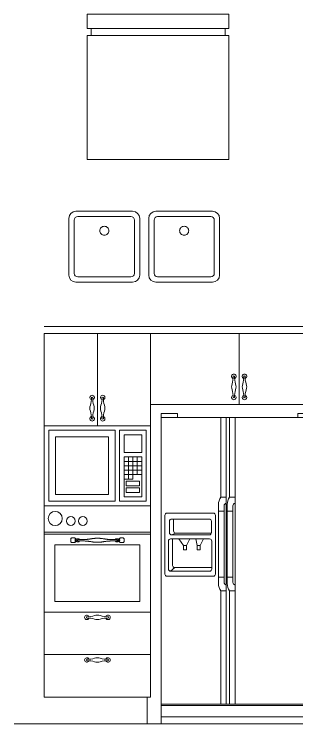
# Model space of a CAD drawing. Header units: centimetres. Extents: x 146 to 567, y 406 to 806.
# Drawn here: x 146 to 305.6, y 406 to 806.1 of the extents above; entities that cross this region are included whole.
import ezdxf

# ---------------------------------------------------------------- set-up
doc = ezdxf.new("R2010")
doc.units = ezdxf.units.CM
doc.header["$LTSCALE"] = 6.35
doc.layers.get('0').update_dxf_attribs({"lineweight": 18})
doc.layers.add('RIHUT', color=3, linetype='Continuous', lineweight=18)
doc.layers.add('SANIT', color=4, linetype='Continuous', lineweight=18)

# ---------------------------------------------------------------- blocks, each defined once
blk = doc.blocks.new('Group-2')
at = {"flags": 128}
for points in [[(17.58, 41.28, 0.414214), (17.06, 41.79), (16.55, 41.79), (16.03, 41.79), (15.52, 41.79, 0.414214), (15, 41.28), (15, 39.73, 0.414214), (15.52, 39.22), (16.03, 39.22), (16.55, 39.22), (17.06, 39.22, 0.414214), (17.58, 39.73), (17.58, 39.74)], [(19.76, 40.88), (19.76, 41.01, 0.414214), (19.43, 41.34), (19.1, 41.34), (18.76, 41.34), (18.43, 41.34, 0.414214), (18.09, 41.01, 0.414214)], [(18.12, 39.91), (18.16, 39.84, 0.2701), (18.45, 39.67), (18.76, 39.67), (19.1, 39.67), (19.43, 39.67, 0.414214), (19.76, 40), (19.76, 40.11)], [(40.24, 40.88), (40.24, 41.01, -0.414214), (40.57, 41.34), (40.9, 41.34), (41.24, 41.34), (41.57, 41.34, -0.414214), (41.91, 41.01, -0.414214)], [(41.88, 39.91), (41.84, 39.84, -0.2701), (41.55, 39.67), (41.24, 39.67), (40.9, 39.67), (40.57, 39.67, -0.414214), (40.24, 40), (40.24, 40.11)], [(42.42, 41.28, -0.414214), (42.94, 41.79), (43.45, 41.79), (43.97, 41.79), (44.48, 41.79, -0.414214), (45, 41.28), (45, 39.73, -0.414214), (44.48, 39.22), (43.97, 39.22), (43.45, 39.22), (42.94, 39.22, -0.414214), (42.42, 39.73), (42.42, 39.74)]]:
    blk.add_lwpolyline(points, format="xyb", dxfattribs=at)
for points in [[(17.58, 41.28), (17.31, 40.51), (17.58, 39.74)], [(17.58, 41.28), (17.65, 41.2), (17.94, 41.1), (18.12, 41.1)], [(18.09, 41.01), (17.96, 40.46), (18.12, 39.91)], [(19.18, 40.9), (18.93, 40.85), (18.64, 40.63), (18.64, 40.36), (18.93, 40.14), (19.18, 40.09)], [(19.18, 40.9), (23.24, 40.71), (27.07, 41.41)], [(27.07, 39.59), (23.24, 40.28), (19.18, 40.09)], [(32.93, 41.41), (30, 41.86), (27.07, 41.41)], [(32.93, 41.41), (36.76, 40.71), (40.82, 40.9)], [(40.82, 40.09), (36.76, 40.28), (32.93, 39.59)], [(40.82, 40.09), (41.07, 40.14), (41.36, 40.36), (41.36, 40.63), (41.07, 40.85), (40.82, 40.9)], [(41.88, 41.1), (42.06, 41.1), (42.35, 41.2), (42.42, 41.28)], [(41.88, 39.91), (42.04, 40.46), (41.91, 41.01)], [(42.42, 39.74), (42.69, 40.51), (42.42, 41.28)], [(18.12, 39.91), (17.94, 39.91), (17.65, 39.81), (17.58, 39.73)], [(27.07, 39.59), (30, 39.14), (32.93, 39.59)], [(42.42, 39.73), (42.35, 39.81), (42.06, 39.91), (41.88, 39.91)]]:
    blk.add_open_spline(points, degree=2)
blk = doc.blocks.new('BIC-2')
for p, q in [((0, 0), (0, 105)), ((0, 105), (60, 105)), ((0, 105), (60, 105)), ((60, 105), (60, 0)), ((42.5, 62.5), (42.5, 102.5)), ((42.5, 102.5), (57.5, 102.5)), ((57.5, 102.5), (57.5, 62.5)), ((45, 85), (55, 85)), ((47.5, 77.5), (47.5, 87.5)), ((50, 87.5), (50, 77.5)), ((52.5, 77.5), (52.5, 87.5)), ((55, 82.5), (45, 82.5)), ((45, 80), (55, 80)), ((55, 77.5), (45, 77.5)), ((47.5, 75), (47.5, 77.5)), ((50, 77.5), (50, 75)), ((50, 75), (45, 75)), ((57.5, 62.5), (42.5, 62.5)), ((0, 60), (60, 60)), ((60, 60), (0, 60)), ((0, 45), (60, 45)), ((0, 44), (60, 44)), ((0, 44), (60, 44)), ((0, 0), (0, 44)), ((60, 44), (60, 0)), ((6, 38), (54, 38)), ((6, 6), (6, 38)), ((54, 38), (54, 6)), ((54, 6), (6, 6)), ((0, 0), (60, 0)), ((60, 0), (0, 0))]:
    blk.add_line(p, q)
for points in [[(2.5, 62.5), (2.5, 102.5), (40, 102.5), (40, 62.5)], [(6.25, 66.25), (6.25, 98.75), (36.25, 98.75), (36.25, 66.25)], [(45, 90), (45, 100), (55, 100), (55, 90)], [(45, 65), (45, 87.5), (55, 87.5), (55, 65)], [(46.25, 71.25), (46.25, 73.75), (53.75, 73.75), (53.75, 71.25)], [(46.25, 67.5), (46.25, 70), (53.75, 70), (53.75, 67.5)]]:
    blk.add_lwpolyline(points, close=True)
for centre, radius in [((6.18, 52.78), 4), ((14.97, 51.36), 2.5), ((21.75, 51.36), 2.5)]:
    blk.add_circle(centre, radius)
blk.add_blockref('Group-2', (0, 0))
blk = doc.blocks.new('DRN4')
for centre, radius, start, end in [((-5.97, 0), 1.28, 21.8419, 338.1581), ((-5.46, 0), 0.699, 139.9407, 220.0593), ((-5.06, 10.5), 10.1, 264.6715, 289.9198), ((-0.13, -3.47), 4.72, 88.4743, 108.4796), ((0.13, -3.47), 4.72, 71.5204, 91.5257), ((5.06, 10.5), 10.1, 250.0802, 275.3285), ((5.97, 0), 1.28, 201.8419, 158.1581), ((5.46, 0), 0.699, 319.9407, 40.0593), ((-5.06, -10.5), 10.1, 70.0802, 95.3285), ((-0.13, 3.47), 4.72, 251.5204, 271.5257), ((0.13, 3.47), 4.72, 268.4743, 288.4796), ((5.06, -10.5), 10.1, 84.6715, 109.9198)]:
    blk.add_arc(centre, radius, start, end)
blk = doc.blocks.new('SBS1')
at = {"linetype": 'Continuous', "lineweight": 18}
h = blk.add_hatch(dxfattribs=at)
h.set_pattern_fill('ANSI31_1', style=0, pattern_type=2)
h.set_pattern_definition([(0, (-322.539, -28.187), (2e-15, 6.35), [])])
h.paths.add_polyline_path([(86.37, 11.06), (0, 11.06), (0, 0), (86.37, 0)])
for p, q in [((86.37, 175), (90, 171.28)), ((90, 170.41), (86.37, 172.64)), ((90, 171.28), (90, 170.41)), ((90, 170.41), (90, 11.84)), ((33.67, 127.76), (36.71, 127.76)), ((36.71, 124.5), (36.71, 127.76)), ((36.71, 124.5), (36.71, 78.24)), ((38.62, 127.76), (41.67, 127.76)), ((41.67, 124.5), (41.67, 127.76)), ((41.67, 124.5), (41.67, 78.24)), ((32.27, 119.96), (32.27, 123.65)), ((35.54, 122.97), (35.54, 119.96)), ((37.23, 119.96), (37.23, 123.65)), ((40.49, 122.97), (40.49, 119.96)), ((32.27, 119.96), (32.27, 82.78)), ((35.54, 119.96), (32.27, 119.96)), ((35.54, 119.96), (35.54, 82.78)), ((37.23, 119.96), (37.23, 82.78)), ((40.49, 119.96), (37.23, 119.96)), ((40.49, 82.78), (40.49, 119.96)), ((5.88, 106.51), (8.21, 107.56)), ((9.86, 104.3), (12.64, 100.52)), ((14.3, 100.52), (16.09, 104.3)), ((19.59, 104.3), (20.39, 100.52)), ((22.06, 100.52), (23.85, 104.3)), ((12.64, 100.52), (14.3, 100.52)), ((20.39, 100.52), (22.06, 100.52)), ((7.63, 88.12), (5.3, 86.02)), ((35.54, 82.78), (32.27, 82.78)), ((32.27, 82.78), (32.27, 79.09)), ((35.54, 79.77), (35.54, 82.78)), ((37.23, 82.78), (37.23, 79.09)), ((40.49, 82.78), (37.23, 82.78)), ((40.49, 79.77), (40.49, 82.78)), ((36.71, 78.24), (36.71, 74.98)), ((41.67, 78.24), (41.67, 74.98)), ((33.67, 74.98), (36.71, 74.98)), ((38.62, 74.98), (41.67, 74.98)), ((86.37, 11.06), (90, 17.5)), ((90, 11.84), (86.37, 0))]:
    blk.add_line(p, q)
for points in [[(0, 172.64), (9.25, 172.64), (9.25, 175), (0, 175)], [(0, 172.64), (86.37, 172.64), (86.37, 11.06), (0, 11.06)], [(86.37, 172.64), (77.12, 172.64), (77.12, 175), (86.37, 175)], [(12.64, 100.52), (14.3, 100.52), (14.3, 98.14), (12.64, 98.14)], [(20.39, 100.52), (22.06, 100.52), (22.06, 98.14), (20.39, 98.14)], [(86.37, 11.06), (0, 11.06), (0, 0), (86.37, 0)]]:
    blk.add_lwpolyline(points, close=True)
for points in [[(33.67, 127.76), (33.67, 172.64), (36.71, 172.64), (36.71, 127.76)], [(38.62, 127.76), (38.62, 172.64), (41.67, 172.64), (41.67, 127.76)], [(36.71, 74.98), (36.71, 11.06), (33.67, 11.06), (33.67, 74.98)], [(41.67, 74.98), (41.67, 11.06), (38.62, 11.06), (38.62, 74.98)]]:
    blk.add_lwpolyline(points)
at = {"flags": 128}
for points in [[(3.32, 118.86), (29.36, 118.86, -0.414214), (30.6, 117.61), (30.6, 84.47, -0.414214), (29.36, 83.22), (3.32, 83.22, -0.414214), (2.08, 84.47), (2.08, 117.61, -0.414214)], [(5.88, 115.48), (27.15, 115.48, -0.414214), (28.39, 114.24), (28.39, 107.75, -0.414214), (27.15, 106.51), (5.88, 106.51, -0.414214), (4.64, 107.75), (4.64, 114.24, -0.414214)], [(5.3, 104.3), (27.26, 104.3, -0.414214), (28.5, 103.06), (28.5, 87.26, -0.414214), (27.26, 86.02), (5.3, 86.02, -0.414214), (4.06, 87.26), (4.06, 103.06, -0.414214)]]:
    blk.add_lwpolyline(points, format="xyb", close=True, dxfattribs=at)
for points in [[(28.37, 107.56), (8.21, 107.56, -0.414214), (6.97, 108.8), (6.97, 115.29, -0.039029), (6.99, 115.48, -0.039029)], [(28.5, 88.12), (7.63, 88.12, -0.414214), (6.39, 89.36), (6.39, 104.3)]]:
    blk.add_lwpolyline(points, format="xyb", dxfattribs=at)
for centre, radius, start, end in [((40.62, 123.1), 8.37, 146.1977, 176.2487), ((37.15, 122.95), 1.61, 105.8661, 179.2519), ((45.58, 123.1), 8.37, 146.1977, 176.2487), ((42.11, 122.95), 1.61, 105.8661, 179.2519), ((40.62, 79.64), 8.37, 183.7513, 213.8023), ((37.15, 79.79), 1.61, 180.7481, 254.1339), ((45.58, 79.64), 8.37, 183.7513, 213.8023), ((42.11, 79.79), 1.61, 180.7481, 254.1339)]:
    blk.add_arc(centre, radius, start, end)
blk = doc.blocks.new('Group-3')
at = {"layer": 'RIHUT'}
for p, q in [((162.975, 628.145474), (322.975, 628.145474)), ((162.975, 624.145474), (322.975, 624.145474)), ((162.975, 419.145474), (162.975, 624.145474)), ((192.975, 572.145474), (192.975, 624.145474)), ((222.975, 419.145474), (222.975, 624.145474)), ((272.975, 584.145474), (272.975, 624.145474)), ((322.975, 584.145474), (322.975, 624.145474)), ((222.975, 584.145474), (322.975, 584.145474)), ((162.975, 467.145474), (222.975, 467.145474)), ((162.975, 443.145474), (222.975, 443.145474)), ((162.975, 419.145474), (222.975, 419.145474)), ((220.975, 404.145474), (220.975, 419.145474))]:
    blk.add_line(p, q, dxfattribs=at)
at = {"layer": 'RIHUT', "rotation": 90}
for p in [(269.975, 594.145474), (189.975, 582.145474)]:
    blk.add_blockref('DRN4', p, dxfattribs=at)
at = {"layer": 'RIHUT', "xscale": -1, "rotation": -90}
for p in [(275.975, 594.145474), (195.975, 582.145474)]:
    blk.add_blockref('DRN4', p, dxfattribs=at)
at = {"layer": 'RIHUT'}
for name, p in [('BIC-2', (162.975, 467.145474)), ('DRN4', (192.975, 464.145474)), ('DRN4', (192.975, 440.145474))]:
    blk.add_blockref(name, p, dxfattribs=at)
at = {"layer": 'SANIT'}
blk.add_blockref('SBS1', (228.975, 404.145474), dxfattribs=at)
blk = doc.blocks.new('Group-6')
for p, q in [((267.18, 804.29), (187.18, 804.29)), ((187.18, 804.29), (187.18, 796.29)), ((267.18, 796.29), (267.18, 804.29)), ((187.18, 796.29), (267.18, 796.29)), ((265.01, 796.37), (265.01, 792.29)), ((187.18, 722.29), (187.18, 792.29)), ((187.18, 792.29), (267.18, 792.29)), ((189.35, 796.29), (189.35, 792.29)), ((267.18, 792.29), (267.18, 722.29)), ((267.18, 722.29), (187.18, 722.29))]:
    blk.add_line(p, q)
blk = doc.blocks.new('Group-7')
for p, q in [((212.85, 693.16), (180.85, 693.16)), ((225.94, 693.16), (257.94, 693.16)), ((176.85, 689.16), (176.85, 657.16)), ((211.85, 690.16), (181.85, 690.16)), ((216.85, 657.16), (216.85, 689.16)), ((221.94, 657.16), (221.94, 689.16)), ((226.94, 690.16), (256.94, 690.16)), ((261.94, 689.16), (261.94, 657.16)), ((179.85, 688.16), (179.85, 658.16)), ((213.85, 658.16), (213.85, 688.16)), ((224.94, 658.16), (224.94, 688.16)), ((258.94, 688.16), (258.94, 658.16)), ((180.85, 653.16), (212.85, 653.16)), ((181.85, 656.16), (211.85, 656.16)), ((257.94, 653.16), (225.94, 653.16)), ((256.94, 656.16), (226.94, 656.16))]:
    blk.add_line(p, q)
for points in [[(199.4, 682.16, 300), (199.35, 681.66, 300), (199.21, 681.18, 300), (198.97, 680.74, 300), (198.65, 680.35, 300), (198.27, 680.04, 300), (197.83, 679.8, 300), (197.35, 679.66, 300), (196.85, 679.61, 300), (196.35, 679.66, 300), (195.87, 679.8, 300), (195.43, 680.04, 300), (195.05, 680.35, 300), (194.73, 680.74, 300), (194.49, 681.18, 300), (194.35, 681.66, 300), (194.3, 682.16, 300), (194.35, 682.66, 300), (194.49, 683.13, 300), (194.73, 683.58, 300), (195.05, 683.96, 300), (195.43, 684.28, 300), (195.87, 684.51, 300), (196.35, 684.66, 300), (196.85, 684.71, 300), (197.35, 684.66, 300), (197.83, 684.51, 300), (198.27, 684.28, 300), (198.65, 683.96, 300), (198.97, 683.58, 300), (199.21, 683.13, 300), (199.35, 682.66, 300), (199.4, 682.16, 300)], [(199.4, 682.16, 0), (199.35, 681.66, 0), (199.21, 681.18, 0), (198.97, 680.74, 0), (198.65, 680.35, 0), (198.27, 680.04, 0), (197.83, 679.8, 0), (197.35, 679.66, 0), (196.85, 679.61, 0), (196.35, 679.66, 0), (195.87, 679.8, 0), (195.43, 680.04, 0), (195.05, 680.35, 0), (194.73, 680.74, 0), (194.49, 681.18, 0), (194.35, 681.66, 0), (194.3, 682.16, 0), (194.35, 682.66, 0), (194.49, 683.13, 0), (194.73, 683.58, 0), (195.05, 683.96, 0), (195.43, 684.28, 0), (195.87, 684.51, 0), (196.35, 684.66, 0), (196.85, 684.71, 0), (197.35, 684.66, 0), (197.83, 684.51, 0), (198.27, 684.28, 0), (198.65, 683.96, 0), (198.97, 683.58, 0), (199.21, 683.13, 0), (199.35, 682.66, 0), (199.4, 682.16, 0)], [(244.49, 682.16, 300), (244.44, 681.66, 300), (244.3, 681.18, 300), (244.06, 680.74, 300), (243.74, 680.35, 300), (243.36, 680.04, 300), (242.92, 679.8, 300), (242.44, 679.66, 300), (241.94, 679.61, 300), (241.44, 679.66, 300), (240.96, 679.8, 300), (240.52, 680.04, 300), (240.14, 680.35, 300), (239.82, 680.74, 300), (239.58, 681.18, 300), (239.44, 681.66, 300), (239.39, 682.16, 300), (239.44, 682.66, 300), (239.58, 683.13, 300), (239.82, 683.58, 300), (240.14, 683.96, 300), (240.52, 684.28, 300), (240.96, 684.51, 300), (241.44, 684.66, 300), (241.94, 684.71, 300), (242.44, 684.66, 300), (242.92, 684.51, 300), (243.36, 684.28, 300), (243.74, 683.96, 300), (244.06, 683.58, 300), (244.3, 683.13, 300), (244.44, 682.66, 300), (244.49, 682.16, 300)], [(244.49, 682.16, 0), (244.44, 681.66, 0), (244.3, 681.18, 0), (244.06, 680.74, 0), (243.74, 680.35, 0), (243.36, 680.04, 0), (242.92, 679.8, 0), (242.44, 679.66, 0), (241.94, 679.61, 0), (241.44, 679.66, 0), (240.96, 679.8, 0), (240.52, 680.04, 0), (240.14, 680.35, 0), (239.82, 680.74, 0), (239.58, 681.18, 0), (239.44, 681.66, 0), (239.39, 682.16, 0), (239.44, 682.66, 0), (239.58, 683.13, 0), (239.82, 683.58, 0), (240.14, 683.96, 0), (240.52, 684.28, 0), (240.96, 684.51, 0), (241.44, 684.66, 0), (241.94, 684.71, 0), (242.44, 684.66, 0), (242.92, 684.51, 0), (243.36, 684.28, 0), (243.74, 683.96, 0), (244.06, 683.58, 0), (244.3, 683.13, 0), (244.44, 682.66, 0), (244.49, 682.16, 0)]]:
    blk.add_polyline3d(points)
for centre, radius, start, end in [((180.85, 689.16), 4, 90, 180), ((212.85, 689.16), 4, 0, 90), ((225.94, 689.16), 4, 90, 180), ((257.94, 689.16), 4, 0, 90), ((181.85, 688.16), 2, 90, 180), ((211.85, 688.16), 2, 0, 90), ((226.94, 688.16), 2, 90, 180), ((256.94, 688.16), 2, 0, 90), ((180.85, 657.16), 4, 180, 270), ((181.85, 658.16), 2, 180, 270), ((211.85, 658.16), 2, 270, 0), ((212.85, 657.16), 4, 270, 0), ((225.94, 657.16), 4, 180, 270), ((226.94, 658.16), 2, 180, 270), ((256.94, 658.16), 2, 270, 0), ((257.94, 657.16), 4, 270, 0)]:
    blk.add_arc(centre, radius, start, end)
for points in [[(195.05, 683.96), (195.05, 683.96, 300), (195.43, 684.28, 300), (195.43, 684.28)], [(195.43, 684.28), (195.43, 684.28, 300), (195.87, 684.51, 300), (195.87, 684.51)], [(195.87, 684.51), (195.87, 684.51, 300), (196.35, 684.66, 300), (196.35, 684.66)], [(196.35, 684.66), (196.35, 684.66, 300), (196.85, 684.71, 300), (196.85, 684.71)], [(196.85, 684.71), (196.85, 684.71, 300), (197.35, 684.66, 300), (197.35, 684.66)], [(197.35, 684.66), (197.35, 684.66, 300), (197.83, 684.51, 300), (197.83, 684.51)], [(197.83, 684.51), (197.83, 684.51, 300), (198.27, 684.28, 300), (198.27, 684.28)], [(198.27, 684.28), (198.27, 684.28, 300), (198.65, 683.96, 300), (198.65, 683.96)], [(240.14, 683.96), (240.14, 683.96, 300), (240.52, 684.28, 300), (240.52, 684.28)], [(240.52, 684.28), (240.52, 684.28, 300), (240.96, 684.51, 300), (240.96, 684.51)], [(240.96, 684.51), (240.96, 684.51, 300), (241.44, 684.66, 300), (241.44, 684.66)], [(241.44, 684.66), (241.44, 684.66, 300), (241.94, 684.71, 300), (241.94, 684.71)], [(241.94, 684.71), (241.94, 684.71, 300), (242.44, 684.66, 300), (242.44, 684.66)], [(242.44, 684.66), (242.44, 684.66, 300), (242.92, 684.51, 300), (242.92, 684.51)], [(242.92, 684.51), (242.92, 684.51, 300), (243.36, 684.28, 300), (243.36, 684.28)], [(243.36, 684.28), (243.36, 684.28, 300), (243.74, 683.96, 300), (243.74, 683.96)], [(194.3, 682.16), (194.3, 682.16, 300), (194.35, 682.66, 300), (194.35, 682.66)], [(194.35, 681.66), (194.35, 681.66, 300), (194.3, 682.16, 300), (194.3, 682.16)], [(194.35, 682.66), (194.35, 682.66, 300), (194.49, 683.13, 300), (194.49, 683.13)], [(194.49, 681.18), (194.49, 681.18, 300), (194.35, 681.66, 300), (194.35, 681.66)], [(194.49, 683.13), (194.49, 683.13, 300), (194.73, 683.58, 300), (194.73, 683.58)], [(194.73, 680.74), (194.73, 680.74, 300), (194.49, 681.18, 300), (194.49, 681.18)], [(194.73, 683.58), (194.73, 683.58, 300), (195.05, 683.96, 300), (195.05, 683.96)], [(195.05, 680.35), (195.05, 680.35, 300), (194.73, 680.74, 300), (194.73, 680.74)], [(195.43, 680.04), (195.43, 680.04, 300), (195.05, 680.35, 300), (195.05, 680.35)], [(198.65, 680.35), (198.65, 680.35, 300), (198.27, 680.04, 300), (198.27, 680.04)], [(198.65, 683.96), (198.65, 683.96, 300), (198.97, 683.58, 300), (198.97, 683.58)], [(198.97, 680.74), (198.97, 680.74, 300), (198.65, 680.35, 300), (198.65, 680.35)], [(198.97, 683.58), (198.97, 683.58, 300), (199.21, 683.13, 300), (199.21, 683.13)], [(199.21, 681.18), (199.21, 681.18, 300), (198.97, 680.74, 300), (198.97, 680.74)], [(199.21, 683.13), (199.21, 683.13, 300), (199.35, 682.66, 300), (199.35, 682.66)], [(199.35, 681.66), (199.35, 681.66, 300), (199.21, 681.18, 300), (199.21, 681.18)], [(199.35, 682.66), (199.35, 682.66, 300), (199.4, 682.16, 300), (199.4, 682.16)], [(199.4, 682.16), (199.4, 682.16, 300), (199.35, 681.66, 300), (199.35, 681.66)], [(239.39, 682.16), (239.39, 682.16, 300), (239.44, 682.66, 300), (239.44, 682.66)], [(239.44, 681.66), (239.44, 681.66, 300), (239.39, 682.16, 300), (239.39, 682.16)], [(239.44, 682.66), (239.44, 682.66, 300), (239.58, 683.13, 300), (239.58, 683.13)], [(239.58, 681.18), (239.58, 681.18, 300), (239.44, 681.66, 300), (239.44, 681.66)], [(239.58, 683.13), (239.58, 683.13, 300), (239.82, 683.58, 300), (239.82, 683.58)], [(239.82, 680.74), (239.82, 680.74, 300), (239.58, 681.18, 300), (239.58, 681.18)], [(239.82, 683.58), (239.82, 683.58, 300), (240.14, 683.96, 300), (240.14, 683.96)], [(240.14, 680.35), (240.14, 680.35, 300), (239.82, 680.74, 300), (239.82, 680.74)], [(240.52, 680.04), (240.52, 680.04, 300), (240.14, 680.35, 300), (240.14, 680.35)], [(243.74, 680.35), (243.74, 680.35, 300), (243.36, 680.04, 300), (243.36, 680.04)], [(243.74, 683.96), (243.74, 683.96, 300), (244.06, 683.58, 300), (244.06, 683.58)], [(244.06, 680.74), (244.06, 680.74, 300), (243.74, 680.35, 300), (243.74, 680.35)], [(244.06, 683.58), (244.06, 683.58, 300), (244.3, 683.13, 300), (244.3, 683.13)], [(244.3, 681.18), (244.3, 681.18, 300), (244.06, 680.74, 300), (244.06, 680.74)], [(244.3, 683.13), (244.3, 683.13, 300), (244.44, 682.66, 300), (244.44, 682.66)], [(244.44, 681.66), (244.44, 681.66, 300), (244.3, 681.18, 300), (244.3, 681.18)], [(244.44, 682.66), (244.44, 682.66, 300), (244.49, 682.16, 300), (244.49, 682.16)], [(244.49, 682.16), (244.49, 682.16, 300), (244.44, 681.66, 300), (244.44, 681.66)], [(195.87, 679.8), (195.87, 679.8, 300), (195.43, 680.04, 300), (195.43, 680.04)], [(196.35, 679.66), (196.35, 679.66, 300), (195.87, 679.8, 300), (195.87, 679.8)], [(196.85, 679.61), (196.85, 679.61, 300), (196.35, 679.66, 300), (196.35, 679.66)], [(197.35, 679.66), (197.35, 679.66, 300), (196.85, 679.61, 300), (196.85, 679.61)], [(197.83, 679.8), (197.83, 679.8, 300), (197.35, 679.66, 300), (197.35, 679.66)], [(198.27, 680.04), (198.27, 680.04, 300), (197.83, 679.8, 300), (197.83, 679.8)], [(240.96, 679.8), (240.96, 679.8, 300), (240.52, 680.04, 300), (240.52, 680.04)], [(241.44, 679.66), (241.44, 679.66, 300), (240.96, 679.8, 300), (240.96, 679.8)], [(241.94, 679.61), (241.94, 679.61, 300), (241.44, 679.66, 300), (241.44, 679.66)], [(242.44, 679.66), (242.44, 679.66, 300), (241.94, 679.61, 300), (241.94, 679.61)], [(242.92, 679.8), (242.92, 679.8, 300), (242.44, 679.66, 300), (242.44, 679.66)], [(243.36, 680.04), (243.36, 680.04, 300), (242.92, 679.8, 300), (242.92, 679.8)]]:
    blk.add_3dface(points)

msp = doc.modelspace()

# ---------------------------------------------------------------- linework, layer by layer
at = {"color": 7, "linetype": 'Continuous', "lineweight": 5}
msp.add_line((146, 406), (562, 406), dxfattribs=at)

# ---------------------------------------------------------------- block references
at = {"color": 7}
for name in ['Group-6', 'Group-7', 'Group-3']:
    msp.add_blockref(name, (0.025, 1.854526), dxfattribs=at)

doc.saveas('drawing.dxf')
